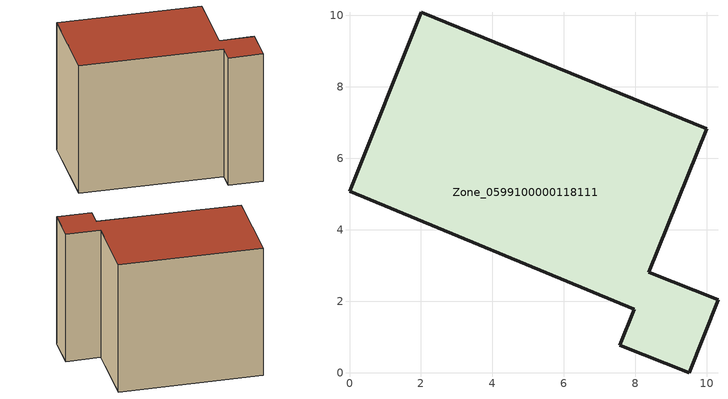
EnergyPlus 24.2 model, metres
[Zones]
Zone_0599100000118111
 floor ground (C_G): 10.31,2.03 9.5,0 7.56,0.77 7.97,1.78 0,5.08 2.01,10.08 10,6.82 8.38,2.81 z0
 wall outside (C_F): 9.5,0 10.31,2.03 8.38,2.81 10,6.82 2.01,10.08 0,5.08 7.97,1.78 7.56,0.77 9.5,0 z0:8.38
 roof outside (C_R): 10.31,2.03 8.38,2.81 10,6.82 2.01,10.08 0,5.08 7.97,1.78 7.56,0.77 9.5,0 z8.38
[BUILDING]
Pand.0599100000118111: North Axis=0; Terrain=City; Loads Convergence Tolerance Value=0.04; Temperature Convergence Tolerance Value=0.4; Solar Distribution=FullExterior; Maximum Number of Warmup Days=25; Minimum Number of Warmup Days=1
[Site:Location]
Rotterdam.The.Hague.AP_ZH_NLD Design_Conditions: Latitude=51.96; Longitude=4.45; Time Zone=1; Elevation=-4.5
[SITE:GROUNDTEMPERATURE:BUILDINGSURFACE]
18, 18, 18, 18, 18, 18, 18, 18, 18, 18, 18, 18
[MATERIAL] Thermal Absorptance=0.9; Solar Absorptance=0.7; Visible Absorptance=0.7
Name | Roughness | Thickness | Conductivity | Density | Specific Heat
G.TI.1992-2005 | MediumSmooth | 0.15 | 0.06 | 540 | 1210
F.TI.1992-2005 | Rough | 0.3 | 0.12 | 1920 | 840
R.TI.1992-2005 | MediumRough | 0.2 | 0.08 | 1500 | 1000
[CONSTRUCTION]
C_G: G.TI.1992-2005
C_F: F.TI.1992-2005
C_R: R.TI.1992-2005
[ZONE]
Zone_0599100000118111: Type=1; Multiplier=1; Ceiling Height=Autocalculate; Volume=Autocalculate; Floor Area=autocalculate; Part of Total Floor Area=Yes
[ZONEINFILTRATION:DESIGNFLOWRATE]
Infil_Zone_0599100000118111: Zone or ZoneList or Space or SpaceList=Zone_0599100000118111; Schedule=AlwaysOn; Design Flow Rate Calculation Method=Flow/Area; Flow Rate per Floor Area=0.0015; Constant Term Coefficient=1; Temperature Term Coefficient=0; Velocity Term Coefficient=0; Velocity Squared Term Coefficient=0
[HVACTEMPLATE:ZONE:IDEALLOADSAIRSYSTEM]
Zone_0599100000118111: Maximum Heating Supply Air Temperature=50; Minimum Cooling Supply Air Temperature=13; Maximum Heating Supply Air Humidity Ratio=0.0156; Minimum Cooling Supply Air Humidity Ratio=0.0077; Heating Limit=NoLimit; Cooling Limit=NoLimit; Dehumidification Control Type=ConstantSensibleHeatRatio; Cooling Sensible Heat Ratio=0.7; Dehumidification Setpoint=60; Humidification Control Type=None; Humidification Setpoint=30; Outdoor Air Method=None; Outdoor Air Flow Rate per Person=0.00944; Outdoor Air Flow Rate per Zone Floor Area=0; Outdoor Air Flow Rate per Zone=0; Demand Controlled Ventilation Type=None; Outdoor Air Economizer Type=NoEconomizer; Heat Recovery Type=None; Sensible Heat Recovery Effectiveness=0.7; Latent Heat Recovery Effectiveness=0.65
[ZONECONTROL:THERMOSTAT]
ThermostatControl_Zone_0599100000118111: Zone or ZoneList=Zone_0599100000118111; Control Type Schedule=DualSetpointControlType; Control 1=Thermostat_Zone_0599100000118111; Temperature Difference Between Cutout And Setpoint=0
[THERMOSTATSETPOINT:DUALSETPOINT]
Thermostat_Zone_0599100000118111: Heating Setpoint Temperature Schedule=HeatingSetpoint_Zone_0599100000118111; Cooling Setpoint Temperature Schedule=CoolingSetpoint_Zone_0599100000118111
[SCHEDULE:COMPACT]
HeatingSetpoint_Zone_0599100000118111: Through: 12/31, For: AllDays, Until: 24:00, 21
CoolingSetpoint_Zone_0599100000118111: Through: 12/31, For: AllDays, Until: 24:00, 24
DualSetpointControlType: Through: 12/31, For: AllDays, Until: 24:00, 4
AlwaysOn: Through: 12/31, For: AllDays, Until: 24:00, 1
